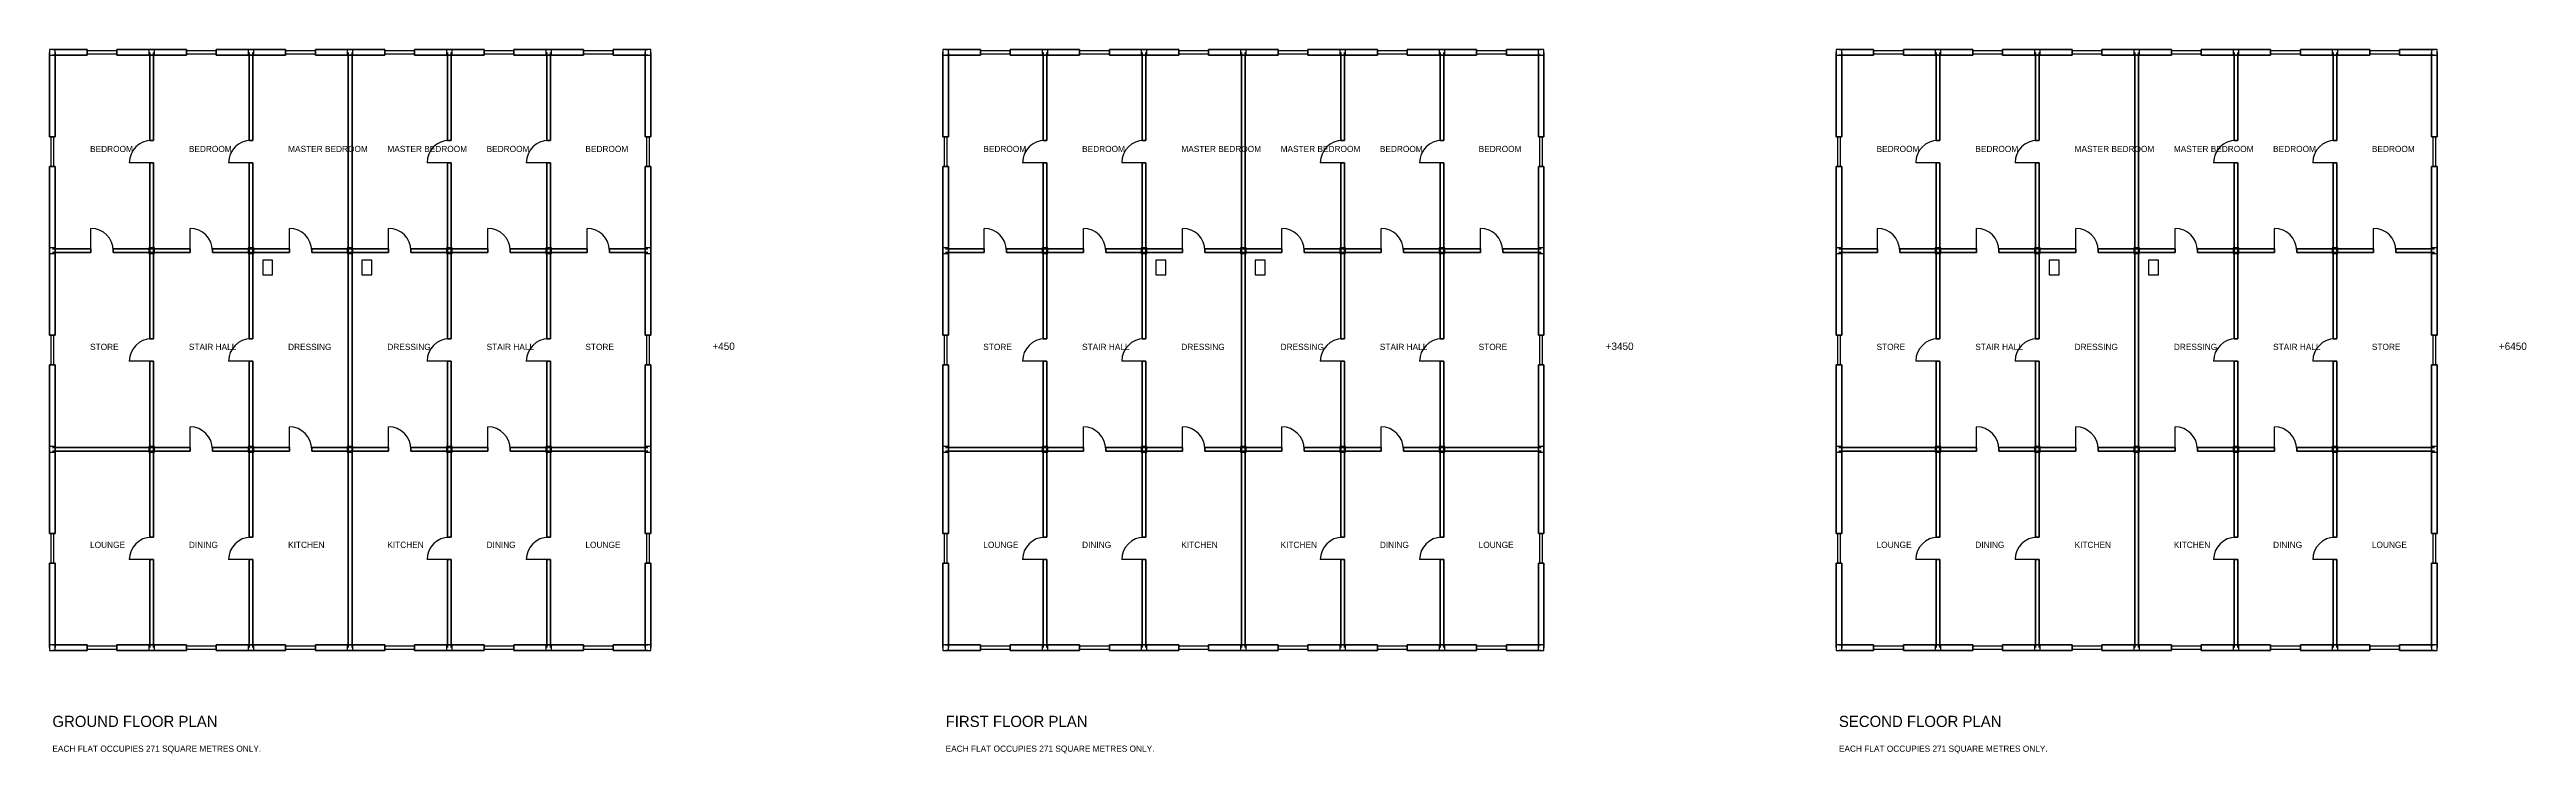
# Model space of a CAD drawing. Header units: metres. Extents: x 0 to 210, y -4 to 24.
# Drawn here: x -0.1 to 99.7, y -4.3 to 24.1 of the extents above; entities that cross this region are included whole.
import ezdxf

# ---------------------------------------------------------------- set-up
doc = ezdxf.new("R2010")
doc.units = ezdxf.units.M
for name, color, linetype in [('COLUMN', 5, 'CONTINUOUS'), ('DOOR', 3, 'CONTINUOUS'), ('SANITARY', 7, 'CONTINUOUS'), ('TEXT', 6, 'CONTINUOUS'), ('WALL', 4, 'CONTINUOUS'), ('WIND', 2, 'CONTINUOUS')]:
    doc.layers.add(name, color=color, linetype=linetype)

msp = doc.modelspace()

# ---------------------------------------------------------------- linework, layer by layer
at = {"layer": 'COLUMN'}
for points in [[(-0.115, 23.885), (0.115, 23.885), (0.115, 24.115), (-0.115, 24.115)], [(3.885, 23.885), (4.115, 23.885), (4.115, 24.115), (3.885, 24.115)], [(7.885, 23.885), (8.115, 23.885), (8.115, 24.115), (7.885, 24.115)], [(11.885, 23.885), (12.115, 23.885), (12.115, 24.115), (11.885, 24.115)], [(15.885, 23.885), (16.115, 23.885), (16.115, 24.115), (15.885, 24.115)], [(19.885, 23.885), (20.115, 23.885), (20.115, 24.115), (19.885, 24.115)], [(23.885, 23.885), (24.115, 23.885), (24.115, 24.115), (23.885, 24.115)], [(35.885, 23.885), (36.115, 23.885), (36.115, 24.115), (35.885, 24.115)], [(39.885, 23.885), (40.115, 23.885), (40.115, 24.115), (39.885, 24.115)], [(43.885, 23.885), (44.115, 23.885), (44.115, 24.115), (43.885, 24.115)], [(47.885, 23.885), (48.115, 23.885), (48.115, 24.115), (47.885, 24.115)], [(51.885, 23.885), (52.115, 23.885), (52.115, 24.115), (51.885, 24.115)], [(55.885, 23.885), (56.115, 23.885), (56.115, 24.115), (55.885, 24.115)], [(59.885, 23.885), (60.115, 23.885), (60.115, 24.115), (59.885, 24.115)], [(71.885, 23.885), (72.115, 23.885), (72.115, 24.115), (71.885, 24.115)], [(75.885, 23.885), (76.115, 23.885), (76.115, 24.115), (75.885, 24.115)], [(79.885, 23.885), (80.115, 23.885), (80.115, 24.115), (79.885, 24.115)], [(83.885, 23.885), (84.115, 23.885), (84.115, 24.115), (83.885, 24.115)], [(87.885, 23.885), (88.115, 23.885), (88.115, 24.115), (87.885, 24.115)], [(91.885, 23.885), (92.115, 23.885), (92.115, 24.115), (91.885, 24.115)], [(95.885, 23.885), (96.115, 23.885), (96.115, 24.115), (95.885, 24.115)], [(-0.115, 15.885), (0.115, 15.885), (0.115, 16.115), (-0.115, 16.115)], [(3.885, 15.885), (4.115, 15.885), (4.115, 16.115), (3.885, 16.115)], [(7.885, 15.885), (8.115, 15.885), (8.115, 16.115), (7.885, 16.115)], [(11.885, 15.885), (12.115, 15.885), (12.115, 16.115), (11.885, 16.115)], [(15.885, 15.885), (16.115, 15.885), (16.115, 16.115), (15.885, 16.115)], [(19.885, 15.885), (20.115, 15.885), (20.115, 16.115), (19.885, 16.115)], [(23.885, 15.885), (24.115, 15.885), (24.115, 16.115), (23.885, 16.115)], [(35.885, 15.885), (36.115, 15.885), (36.115, 16.115), (35.885, 16.115)], [(39.885, 15.885), (40.115, 15.885), (40.115, 16.115), (39.885, 16.115)], [(43.885, 15.885), (44.115, 15.885), (44.115, 16.115), (43.885, 16.115)], [(47.885, 15.885), (48.115, 15.885), (48.115, 16.115), (47.885, 16.115)], [(51.885, 15.885), (52.115, 15.885), (52.115, 16.115), (51.885, 16.115)], [(55.885, 15.885), (56.115, 15.885), (56.115, 16.115), (55.885, 16.115)], [(59.885, 15.885), (60.115, 15.885), (60.115, 16.115), (59.885, 16.115)], [(71.885, 15.885), (72.115, 15.885), (72.115, 16.115), (71.885, 16.115)], [(75.885, 15.885), (76.115, 15.885), (76.115, 16.115), (75.885, 16.115)], [(79.885, 15.885), (80.115, 15.885), (80.115, 16.115), (79.885, 16.115)], [(83.885, 15.885), (84.115, 15.885), (84.115, 16.115), (83.885, 16.115)], [(87.885, 15.885), (88.115, 15.885), (88.115, 16.115), (87.885, 16.115)], [(91.885, 15.885), (92.115, 15.885), (92.115, 16.115), (91.885, 16.115)], [(95.885, 15.885), (96.115, 15.885), (96.115, 16.115), (95.885, 16.115)], [(-0.115, 7.885), (0.115, 7.885), (0.115, 8.115), (-0.115, 8.115)], [(3.885, 7.885), (4.115, 7.885), (4.115, 8.115), (3.885, 8.115)], [(7.885, 7.885), (8.115, 7.885), (8.115, 8.115), (7.885, 8.115)], [(11.885, 7.885), (12.115, 7.885), (12.115, 8.115), (11.885, 8.115)], [(15.885, 7.885), (16.115, 7.885), (16.115, 8.115), (15.885, 8.115)], [(19.885, 7.885), (20.115, 7.885), (20.115, 8.115), (19.885, 8.115)], [(23.885, 7.885), (24.115, 7.885), (24.115, 8.115), (23.885, 8.115)], [(35.885, 7.885), (36.115, 7.885), (36.115, 8.115), (35.885, 8.115)], [(39.885, 7.885), (40.115, 7.885), (40.115, 8.115), (39.885, 8.115)], [(43.885, 7.885), (44.115, 7.885), (44.115, 8.115), (43.885, 8.115)], [(47.885, 7.885), (48.115, 7.885), (48.115, 8.115), (47.885, 8.115)], [(51.885, 7.885), (52.115, 7.885), (52.115, 8.115), (51.885, 8.115)], [(55.885, 7.885), (56.115, 7.885), (56.115, 8.115), (55.885, 8.115)], [(59.885, 7.885), (60.115, 7.885), (60.115, 8.115), (59.885, 8.115)], [(71.885, 7.885), (72.115, 7.885), (72.115, 8.115), (71.885, 8.115)], [(75.885, 7.885), (76.115, 7.885), (76.115, 8.115), (75.885, 8.115)], [(79.885, 7.885), (80.115, 7.885), (80.115, 8.115), (79.885, 8.115)], [(83.885, 7.885), (84.115, 7.885), (84.115, 8.115), (83.885, 8.115)], [(87.885, 7.885), (88.115, 7.885), (88.115, 8.115), (87.885, 8.115)], [(91.885, 7.885), (92.115, 7.885), (92.115, 8.115), (91.885, 8.115)], [(95.885, 7.885), (96.115, 7.885), (96.115, 8.115), (95.885, 8.115)], [(-0.115, -0.115), (0.115, -0.115), (0.115, 0.115), (-0.115, 0.115)], [(3.885, -0.115), (4.115, -0.115), (4.115, 0.115), (3.885, 0.115)], [(7.885, -0.115), (8.115, -0.115), (8.115, 0.115), (7.885, 0.115)], [(11.885, -0.115), (12.115, -0.115), (12.115, 0.115), (11.885, 0.115)], [(15.885, -0.115), (16.115, -0.115), (16.115, 0.115), (15.885, 0.115)], [(19.885, -0.115), (20.115, -0.115), (20.115, 0.115), (19.885, 0.115)], [(23.885, -0.115), (24.115, -0.115), (24.115, 0.115), (23.885, 0.115)], [(35.885, -0.115), (36.115, -0.115), (36.115, 0.115), (35.885, 0.115)], [(39.885, -0.115), (40.115, -0.115), (40.115, 0.115), (39.885, 0.115)], [(43.885, -0.115), (44.115, -0.115), (44.115, 0.115), (43.885, 0.115)], [(47.885, -0.115), (48.115, -0.115), (48.115, 0.115), (47.885, 0.115)], [(51.885, -0.115), (52.115, -0.115), (52.115, 0.115), (51.885, 0.115)], [(55.885, -0.115), (56.115, -0.115), (56.115, 0.115), (55.885, 0.115)], [(59.885, -0.115), (60.115, -0.115), (60.115, 0.115), (59.885, 0.115)], [(71.885, -0.115), (72.115, -0.115), (72.115, 0.115), (71.885, 0.115)], [(75.885, -0.115), (76.115, -0.115), (76.115, 0.115), (75.885, 0.115)], [(79.885, -0.115), (80.115, -0.115), (80.115, 0.115), (79.885, 0.115)], [(83.885, -0.115), (84.115, -0.115), (84.115, 0.115), (83.885, 0.115)], [(87.885, -0.115), (88.115, -0.115), (88.115, 0.115), (87.885, 0.115)], [(91.885, -0.115), (92.115, -0.115), (92.115, 0.115), (91.885, 0.115)], [(95.885, -0.115), (96.115, -0.115), (96.115, 0.115), (95.885, 0.115)]]:
    msp.add_lwpolyline(points, close=True, dxfattribs=at)
at = {"layer": 'DOOR'}
for p, q in [((4, 19.55), (3.1, 19.55)), ((8, 19.55), (7.1, 19.55)), ((16, 19.55), (15.1, 19.55)), ((20, 19.55), (19.1, 19.55)), ((40, 19.55), (39.1, 19.55)), ((44, 19.55), (43.1, 19.55)), ((52, 19.55), (51.1, 19.55)), ((56, 19.55), (55.1, 19.55)), ((76, 19.55), (75.1, 19.55)), ((80, 19.55), (79.1, 19.55)), ((88, 19.55), (87.1, 19.55)), ((92, 19.55), (91.1, 19.55)), ((1.55, 16), (1.55, 16.9)), ((5.55, 16), (5.55, 16.9)), ((9.55, 16), (9.55, 16.9)), ((13.55, 16), (13.55, 16.9)), ((17.55, 16), (17.55, 16.9)), ((21.55, 16), (21.55, 16.9)), ((37.55, 16), (37.55, 16.9)), ((41.55, 16), (41.55, 16.9)), ((45.55, 16), (45.55, 16.9)), ((49.55, 16), (49.55, 16.9)), ((53.55, 16), (53.55, 16.9)), ((57.55, 16), (57.55, 16.9)), ((73.55, 16), (73.55, 16.9)), ((77.55, 16), (77.55, 16.9)), ((81.55, 16), (81.55, 16.9)), ((85.55, 16), (85.55, 16.9)), ((89.55, 16), (89.55, 16.9)), ((93.55, 16), (93.55, 16.9)), ((4, 11.55), (3.1, 11.55)), ((8, 11.55), (7.1, 11.55)), ((16, 11.55), (15.1, 11.55)), ((20, 11.55), (19.1, 11.55)), ((40, 11.55), (39.1, 11.55)), ((44, 11.55), (43.1, 11.55)), ((52, 11.55), (51.1, 11.55)), ((56, 11.55), (55.1, 11.55)), ((76, 11.55), (75.1, 11.55)), ((80, 11.55), (79.1, 11.55)), ((88, 11.55), (87.1, 11.55)), ((92, 11.55), (91.1, 11.55)), ((5.55, 8), (5.55, 8.9)), ((9.55, 8), (9.55, 8.9)), ((13.55, 8), (13.55, 8.9)), ((17.55, 8), (17.55, 8.9)), ((41.55, 8), (41.55, 8.9)), ((45.55, 8), (45.55, 8.9)), ((49.55, 8), (49.55, 8.9)), ((53.55, 8), (53.55, 8.9)), ((77.55, 8), (77.55, 8.9)), ((81.55, 8), (81.55, 8.9)), ((85.55, 8), (85.55, 8.9)), ((89.55, 8), (89.55, 8.9)), ((4, 3.55), (3.1, 3.55)), ((8, 3.55), (7.1, 3.55)), ((16, 3.55), (15.1, 3.55)), ((20, 3.55), (19.1, 3.55)), ((40, 3.55), (39.1, 3.55)), ((44, 3.55), (43.1, 3.55)), ((52, 3.55), (51.1, 3.55)), ((56, 3.55), (55.1, 3.55)), ((76, 3.55), (75.1, 3.55)), ((80, 3.55), (79.1, 3.55)), ((88, 3.55), (87.1, 3.55)), ((92, 3.55), (91.1, 3.55))]:
    msp.add_line(p, q, dxfattribs=at)
for centre, start, end in [((4, 19.55), 90, 180), ((8, 19.55), 90, 180), ((16, 19.55), 90, 180), ((20, 19.55), 90, 180), ((40, 19.55), 90, 180), ((44, 19.55), 90, 180), ((52, 19.55), 90, 180), ((56, 19.55), 90, 180), ((76, 19.55), 90, 180), ((80, 19.55), 90, 180), ((88, 19.55), 90, 180), ((92, 19.55), 90, 180), ((1.55, 16), 0, 90), ((5.55, 16), 0, 90), ((9.55, 16), 0, 90), ((13.55, 16), 0, 90), ((17.55, 16), 0, 90), ((21.55, 16), 0, 90), ((37.55, 16), 0, 90), ((41.55, 16), 0, 90), ((45.55, 16), 0, 90), ((49.55, 16), 0, 90), ((53.55, 16), 0, 90), ((57.55, 16), 0, 90), ((73.55, 16), 0, 90), ((77.55, 16), 0, 90), ((81.55, 16), 0, 90), ((85.55, 16), 0, 90), ((89.55, 16), 0, 90), ((93.55, 16), 0, 90), ((4, 11.55), 90, 180), ((8, 11.55), 90, 180), ((16, 11.55), 90, 180), ((20, 11.55), 90, 180), ((40, 11.55), 90, 180), ((44, 11.55), 90, 180), ((52, 11.55), 90, 180), ((56, 11.55), 90, 180), ((76, 11.55), 90, 180), ((80, 11.55), 90, 180), ((88, 11.55), 90, 180), ((92, 11.55), 90, 180), ((5.55, 8), 0, 90), ((9.55, 8), 0, 90), ((13.55, 8), 0, 90), ((17.55, 8), 0, 90), ((41.55, 8), 0, 90), ((45.55, 8), 0, 90), ((49.55, 8), 0, 90), ((53.55, 8), 0, 90), ((77.55, 8), 0, 90), ((81.55, 8), 0, 90), ((85.55, 8), 0, 90), ((89.55, 8), 0, 90), ((4, 3.55), 90, 180), ((8, 3.55), 90, 180), ((16, 3.55), 90, 180), ((20, 3.55), 90, 180), ((40, 3.55), 90, 180), ((44, 3.55), 90, 180), ((52, 3.55), 90, 180), ((56, 3.55), 90, 180), ((76, 3.55), 90, 180), ((80, 3.55), 90, 180), ((88, 3.55), 90, 180), ((92, 3.55), 90, 180)]:
    msp.add_arc(centre, 0.9, start, end, dxfattribs=at)
at = {"layer": 'SANITARY'}
for points in [[(8.475, 15.025), (8.875, 15.025), (8.875, 15.625), (8.475, 15.625)], [(12.475, 15.025), (12.875, 15.025), (12.875, 15.625), (12.475, 15.625)], [(44.475, 15.025), (44.875, 15.025), (44.875, 15.625), (44.475, 15.625)], [(48.475, 15.025), (48.875, 15.025), (48.875, 15.625), (48.475, 15.625)], [(80.475, 15.025), (80.875, 15.025), (80.875, 15.625), (80.475, 15.625)], [(84.475, 15.025), (84.875, 15.025), (84.875, 15.625), (84.475, 15.625)]]:
    msp.add_lwpolyline(points, close=True, dxfattribs=at)
at = {"layer": 'WALL', "lineweight": 50}
for p, q in [((-0.1125, 20.6), (-0.1125, 24)), ((1.4, 24.1125), (0, 24.1125)), ((0.1125, 24), (0.1125, 20.6)), ((1.4, 23.8875), (1.4, 24.1125)), ((4, 24.1125), (2.6, 24.1125)), ((2.6, 23.8875), (2.6, 24.1125)), ((3.925, 20.45), (3.925, 24)), ((5.4, 24.1125), (4, 24.1125)), ((4.075, 24), (4.075, 20.45)), ((5.4, 23.8875), (5.4, 24.1125)), ((8, 24.1125), (6.6, 24.1125)), ((6.6, 23.8875), (6.6, 24.1125)), ((7.925, 20.45), (7.925, 24)), ((9.4, 24.1125), (8, 24.1125)), ((8.075, 24), (8.075, 20.45)), ((9.4, 23.8875), (9.4, 24.1125)), ((12, 24.1125), (10.6, 24.1125)), ((10.6, 23.8875), (10.6, 24.1125)), ((11.925, 16), (11.925, 24)), ((13.4, 24.1125), (12, 24.1125)), ((12.075, 24), (12.075, 16)), ((13.4, 23.8875), (13.4, 24.1125)), ((16, 24.1125), (14.6, 24.1125)), ((14.6, 23.8875), (14.6, 24.1125)), ((15.925, 20.45), (15.925, 24)), ((17.4, 24.1125), (16, 24.1125)), ((16.075, 24), (16.075, 20.45)), ((17.4, 23.8875), (17.4, 24.1125)), ((20, 24.1125), (18.6, 24.1125)), ((18.6, 23.8875), (18.6, 24.1125)), ((19.925, 20.45), (19.925, 24)), ((21.4, 24.1125), (20, 24.1125)), ((20.075, 24), (20.075, 20.45)), ((21.4, 23.8875), (21.4, 24.1125)), ((24, 24.1125), (22.6, 24.1125)), ((22.6, 23.8875), (22.6, 24.1125)), ((23.8875, 20.6), (23.8875, 24)), ((24.1125, 24), (24.1125, 20.6)), ((35.8875, 20.6), (35.8875, 24)), ((37.4, 24.1125), (36, 24.1125)), ((36.1125, 24), (36.1125, 20.6)), ((37.4, 23.8875), (37.4, 24.1125)), ((40, 24.1125), (38.6, 24.1125)), ((38.6, 23.8875), (38.6, 24.1125)), ((39.925, 20.45), (39.925, 24)), ((41.4, 24.1125), (40, 24.1125)), ((40.075, 24), (40.075, 20.45)), ((41.4, 23.8875), (41.4, 24.1125)), ((44, 24.1125), (42.6, 24.1125)), ((42.6, 23.8875), (42.6, 24.1125)), ((43.925, 20.45), (43.925, 24)), ((45.4, 24.1125), (44, 24.1125)), ((44.075, 24), (44.075, 20.45)), ((45.4, 23.8875), (45.4, 24.1125)), ((48, 24.1125), (46.6, 24.1125)), ((46.6, 23.8875), (46.6, 24.1125)), ((47.925, 16), (47.925, 24)), ((49.4, 24.1125), (48, 24.1125)), ((48.075, 24), (48.075, 16)), ((49.4, 23.8875), (49.4, 24.1125)), ((52, 24.1125), (50.6, 24.1125)), ((50.6, 23.8875), (50.6, 24.1125)), ((51.925, 20.45), (51.925, 24)), ((53.4, 24.1125), (52, 24.1125)), ((52.075, 24), (52.075, 20.45)), ((53.4, 23.8875), (53.4, 24.1125)), ((56, 24.1125), (54.6, 24.1125)), ((54.6, 23.8875), (54.6, 24.1125)), ((55.925, 20.45), (55.925, 24)), ((57.4, 24.1125), (56, 24.1125)), ((56.075, 24), (56.075, 20.45)), ((57.4, 23.8875), (57.4, 24.1125)), ((60, 24.1125), (58.6, 24.1125)), ((58.6, 23.8875), (58.6, 24.1125)), ((59.8875, 20.6), (59.8875, 24)), ((60.1125, 24), (60.1125, 20.6)), ((71.8875, 20.6), (71.8875, 24)), ((73.4, 24.1125), (72, 24.1125)), ((72.1125, 24), (72.1125, 20.6)), ((73.4, 23.8875), (73.4, 24.1125)), ((76, 24.1125), (74.6, 24.1125)), ((74.6, 23.8875), (74.6, 24.1125)), ((75.925, 20.45), (75.925, 24)), ((77.4, 24.1125), (76, 24.1125)), ((76.075, 24), (76.075, 20.45)), ((77.4, 23.8875), (77.4, 24.1125)), ((80, 24.1125), (78.6, 24.1125)), ((78.6, 23.8875), (78.6, 24.1125)), ((79.925, 20.45), (79.925, 24)), ((81.4, 24.1125), (80, 24.1125)), ((80.075, 24), (80.075, 20.45)), ((81.4, 23.8875), (81.4, 24.1125)), ((84, 24.1125), (82.6, 24.1125)), ((82.6, 23.8875), (82.6, 24.1125)), ((83.925, 16), (83.925, 24)), ((85.4, 24.1125), (84, 24.1125)), ((84.075, 24), (84.075, 16)), ((85.4, 23.8875), (85.4, 24.1125)), ((88, 24.1125), (86.6, 24.1125)), ((86.6, 23.8875), (86.6, 24.1125)), ((87.925, 20.45), (87.925, 24)), ((89.4, 24.1125), (88, 24.1125)), ((88.075, 24), (88.075, 20.45)), ((89.4, 23.8875), (89.4, 24.1125)), ((92, 24.1125), (90.6, 24.1125)), ((90.6, 23.8875), (90.6, 24.1125)), ((91.925, 20.45), (91.925, 24)), ((93.4, 24.1125), (92, 24.1125)), ((92.075, 24), (92.075, 20.45)), ((93.4, 23.8875), (93.4, 24.1125)), ((96, 24.1125), (94.6, 24.1125)), ((94.6, 23.8875), (94.6, 24.1125)), ((95.8875, 20.6), (95.8875, 24)), ((96.1125, 24), (96.1125, 20.6)), ((0, 23.8875), (1.4, 23.8875)), ((2.6, 23.8875), (4, 23.8875)), ((4, 23.8875), (5.4, 23.8875)), ((6.6, 23.8875), (8, 23.8875)), ((8, 23.8875), (9.4, 23.8875)), ((10.6, 23.8875), (12, 23.8875)), ((12, 23.8875), (13.4, 23.8875)), ((14.6, 23.8875), (16, 23.8875)), ((16, 23.8875), (17.4, 23.8875)), ((18.6, 23.8875), (20, 23.8875)), ((20, 23.8875), (21.4, 23.8875)), ((22.6, 23.8875), (24, 23.8875)), ((36, 23.8875), (37.4, 23.8875)), ((38.6, 23.8875), (40, 23.8875)), ((40, 23.8875), (41.4, 23.8875)), ((42.6, 23.8875), (44, 23.8875)), ((44, 23.8875), (45.4, 23.8875)), ((46.6, 23.8875), (48, 23.8875)), ((48, 23.8875), (49.4, 23.8875)), ((50.6, 23.8875), (52, 23.8875)), ((52, 23.8875), (53.4, 23.8875)), ((54.6, 23.8875), (56, 23.8875)), ((56, 23.8875), (57.4, 23.8875)), ((58.6, 23.8875), (60, 23.8875)), ((72, 23.8875), (73.4, 23.8875)), ((74.6, 23.8875), (76, 23.8875)), ((76, 23.8875), (77.4, 23.8875)), ((78.6, 23.8875), (80, 23.8875)), ((80, 23.8875), (81.4, 23.8875)), ((82.6, 23.8875), (84, 23.8875)), ((84, 23.8875), (85.4, 23.8875)), ((86.6, 23.8875), (88, 23.8875)), ((88, 23.8875), (89.4, 23.8875)), ((90.6, 23.8875), (92, 23.8875)), ((92, 23.8875), (93.4, 23.8875)), ((94.6, 23.8875), (96, 23.8875)), ((-0.1125, 20.6), (0.1125, 20.6)), ((3.925, 20.45), (4.075, 20.45)), ((7.925, 20.45), (8.075, 20.45)), ((15.925, 20.45), (16.075, 20.45)), ((19.925, 20.45), (20.075, 20.45)), ((23.8875, 20.6), (24.1125, 20.6)), ((35.8875, 20.6), (36.1125, 20.6)), ((39.925, 20.45), (40.075, 20.45)), ((43.925, 20.45), (44.075, 20.45)), ((51.925, 20.45), (52.075, 20.45)), ((55.925, 20.45), (56.075, 20.45)), ((59.8875, 20.6), (60.1125, 20.6)), ((71.8875, 20.6), (72.1125, 20.6)), ((75.925, 20.45), (76.075, 20.45)), ((79.925, 20.45), (80.075, 20.45)), ((87.925, 20.45), (88.075, 20.45)), ((91.925, 20.45), (92.075, 20.45)), ((95.8875, 20.6), (96.1125, 20.6)), ((-0.1125, 16), (-0.1125, 19.4)), ((-0.1125, 19.4), (0.1125, 19.4)), ((0.1125, 19.4), (0.1125, 16)), ((3.925, 16), (3.925, 19.55)), ((3.925, 19.55), (4.075, 19.55)), ((4.075, 19.55), (4.075, 16)), ((7.925, 16), (7.925, 19.55)), ((7.925, 19.55), (8.075, 19.55)), ((8.075, 19.55), (8.075, 16)), ((15.925, 16), (15.925, 19.55)), ((15.925, 19.55), (16.075, 19.55)), ((16.075, 19.55), (16.075, 16)), ((19.925, 16), (19.925, 19.55)), ((19.925, 19.55), (20.075, 19.55)), ((20.075, 19.55), (20.075, 16)), ((23.8875, 16), (23.8875, 19.4)), ((23.8875, 19.4), (24.1125, 19.4)), ((24.1125, 19.4), (24.1125, 16)), ((35.8875, 16), (35.8875, 19.4)), ((35.8875, 19.4), (36.1125, 19.4)), ((36.1125, 19.4), (36.1125, 16)), ((39.925, 16), (39.925, 19.55)), ((39.925, 19.55), (40.075, 19.55)), ((40.075, 19.55), (40.075, 16)), ((43.925, 16), (43.925, 19.55)), ((43.925, 19.55), (44.075, 19.55)), ((44.075, 19.55), (44.075, 16)), ((51.925, 16), (51.925, 19.55)), ((51.925, 19.55), (52.075, 19.55)), ((52.075, 19.55), (52.075, 16)), ((55.925, 16), (55.925, 19.55)), ((55.925, 19.55), (56.075, 19.55)), ((56.075, 19.55), (56.075, 16)), ((59.8875, 16), (59.8875, 19.4)), ((59.8875, 19.4), (60.1125, 19.4)), ((60.1125, 19.4), (60.1125, 16)), ((71.8875, 16), (71.8875, 19.4)), ((71.8875, 19.4), (72.1125, 19.4)), ((72.1125, 19.4), (72.1125, 16)), ((75.925, 16), (75.925, 19.55)), ((75.925, 19.55), (76.075, 19.55)), ((76.075, 19.55), (76.075, 16)), ((79.925, 16), (79.925, 19.55)), ((79.925, 19.55), (80.075, 19.55)), ((80.075, 19.55), (80.075, 16)), ((87.925, 16), (87.925, 19.55)), ((87.925, 19.55), (88.075, 19.55)), ((88.075, 19.55), (88.075, 16)), ((91.925, 16), (91.925, 19.55)), ((91.925, 19.55), (92.075, 19.55)), ((92.075, 19.55), (92.075, 16)), ((95.8875, 16), (95.8875, 19.4)), ((95.8875, 19.4), (96.1125, 19.4)), ((96.1125, 19.4), (96.1125, 16)), ((-0.1125, 12.6), (-0.1125, 16)), ((1.55, 16.075), (0, 16.075)), ((0.1125, 16), (0.1125, 12.6)), ((1.55, 15.925), (1.55, 16.075)), ((4, 16.075), (2.45, 16.075)), ((2.45, 15.925), (2.45, 16.075)), ((3.925, 12.45), (3.925, 16)), ((5.55, 16.075), (4, 16.075)), ((4.075, 16), (4.075, 12.45)), ((5.55, 15.925), (5.55, 16.075)), ((8, 16.075), (6.45, 16.075)), ((6.45, 15.925), (6.45, 16.075)), ((7.925, 12.45), (7.925, 16)), ((9.55, 16.075), (8, 16.075)), ((8.075, 16), (8.075, 12.45)), ((9.55, 15.925), (9.55, 16.075)), ((12, 16.075), (10.45, 16.075)), ((10.45, 15.925), (10.45, 16.075)), ((11.925, 8), (11.925, 16)), ((13.55, 16.075), (12, 16.075)), ((12.075, 16), (12.075, 8)), ((13.55, 15.925), (13.55, 16.075)), ((16, 16.075), (14.45, 16.075)), ((14.45, 15.925), (14.45, 16.075)), ((15.925, 12.45), (15.925, 16)), ((17.55, 16.075), (16, 16.075)), ((16.075, 16), (16.075, 12.45)), ((17.55, 15.925), (17.55, 16.075)), ((20, 16.075), (18.45, 16.075)), ((18.45, 15.925), (18.45, 16.075)), ((19.925, 12.45), (19.925, 16)), ((21.55, 16.075), (20, 16.075)), ((20.075, 16), (20.075, 12.45)), ((21.55, 15.925), (21.55, 16.075)), ((24, 16.075), (22.45, 16.075)), ((22.45, 15.925), (22.45, 16.075)), ((23.8875, 12.6), (23.8875, 16)), ((24.1125, 16), (24.1125, 12.6)), ((35.8875, 12.6), (35.8875, 16)), ((37.55, 16.075), (36, 16.075)), ((36.1125, 16), (36.1125, 12.6)), ((37.55, 15.925), (37.55, 16.075)), ((40, 16.075), (38.45, 16.075)), ((38.45, 15.925), (38.45, 16.075)), ((39.925, 12.45), (39.925, 16)), ((41.55, 16.075), (40, 16.075)), ((40.075, 16), (40.075, 12.45)), ((41.55, 15.925), (41.55, 16.075)), ((44, 16.075), (42.45, 16.075)), ((42.45, 15.925), (42.45, 16.075)), ((43.925, 12.45), (43.925, 16)), ((45.55, 16.075), (44, 16.075)), ((44.075, 16), (44.075, 12.45)), ((45.55, 15.925), (45.55, 16.075)), ((48, 16.075), (46.45, 16.075)), ((46.45, 15.925), (46.45, 16.075)), ((47.925, 8), (47.925, 16)), ((49.55, 16.075), (48, 16.075)), ((48.075, 16), (48.075, 8)), ((49.55, 15.925), (49.55, 16.075)), ((52, 16.075), (50.45, 16.075)), ((50.45, 15.925), (50.45, 16.075)), ((51.925, 12.45), (51.925, 16)), ((53.55, 16.075), (52, 16.075)), ((52.075, 16), (52.075, 12.45)), ((53.55, 15.925), (53.55, 16.075)), ((56, 16.075), (54.45, 16.075)), ((54.45, 15.925), (54.45, 16.075)), ((55.925, 12.45), (55.925, 16)), ((57.55, 16.075), (56, 16.075)), ((56.075, 16), (56.075, 12.45)), ((57.55, 15.925), (57.55, 16.075)), ((60, 16.075), (58.45, 16.075)), ((58.45, 15.925), (58.45, 16.075)), ((59.8875, 12.6), (59.8875, 16)), ((60.1125, 16), (60.1125, 12.6)), ((71.8875, 12.6), (71.8875, 16)), ((73.55, 16.075), (72, 16.075)), ((72.1125, 16), (72.1125, 12.6)), ((73.55, 15.925), (73.55, 16.075)), ((76, 16.075), (74.45, 16.075)), ((74.45, 15.925), (74.45, 16.075)), ((75.925, 12.45), (75.925, 16)), ((77.55, 16.075), (76, 16.075)), ((76.075, 16), (76.075, 12.45)), ((77.55, 15.925), (77.55, 16.075)), ((80, 16.075), (78.45, 16.075)), ((78.45, 15.925), (78.45, 16.075)), ((79.925, 12.45), (79.925, 16)), ((81.55, 16.075), (80, 16.075)), ((80.075, 16), (80.075, 12.45)), ((81.55, 15.925), (81.55, 16.075)), ((84, 16.075), (82.45, 16.075)), ((82.45, 15.925), (82.45, 16.075)), ((83.925, 8), (83.925, 16)), ((85.55, 16.075), (84, 16.075)), ((84.075, 16), (84.075, 8)), ((85.55, 15.925), (85.55, 16.075)), ((88, 16.075), (86.45, 16.075)), ((86.45, 15.925), (86.45, 16.075)), ((87.925, 12.45), (87.925, 16)), ((89.55, 16.075), (88, 16.075)), ((88.075, 16), (88.075, 12.45)), ((89.55, 15.925), (89.55, 16.075)), ((92, 16.075), (90.45, 16.075)), ((90.45, 15.925), (90.45, 16.075)), ((91.925, 12.45), (91.925, 16)), ((93.55, 16.075), (92, 16.075)), ((92.075, 16), (92.075, 12.45)), ((93.55, 15.925), (93.55, 16.075)), ((96, 16.075), (94.45, 16.075)), ((94.45, 15.925), (94.45, 16.075)), ((95.8875, 12.6), (95.8875, 16)), ((96.1125, 16), (96.1125, 12.6)), ((0, 15.925), (1.55, 15.925)), ((2.45, 15.925), (4, 15.925)), ((4, 15.925), (5.55, 15.925)), ((6.45, 15.925), (8, 15.925)), ((8, 15.925), (9.55, 15.925)), ((10.45, 15.925), (12, 15.925)), ((12, 15.925), (13.55, 15.925)), ((14.45, 15.925), (16, 15.925)), ((16, 15.925), (17.55, 15.925)), ((18.45, 15.925), (20, 15.925)), ((20, 15.925), (21.55, 15.925)), ((22.45, 15.925), (24, 15.925)), ((36, 15.925), (37.55, 15.925)), ((38.45, 15.925), (40, 15.925)), ((40, 15.925), (41.55, 15.925)), ((42.45, 15.925), (44, 15.925)), ((44, 15.925), (45.55, 15.925)), ((46.45, 15.925), (48, 15.925)), ((48, 15.925), (49.55, 15.925)), ((50.45, 15.925), (52, 15.925)), ((52, 15.925), (53.55, 15.925)), ((54.45, 15.925), (56, 15.925)), ((56, 15.925), (57.55, 15.925)), ((58.45, 15.925), (60, 15.925)), ((72, 15.925), (73.55, 15.925)), ((74.45, 15.925), (76, 15.925)), ((76, 15.925), (77.55, 15.925)), ((78.45, 15.925), (80, 15.925)), ((80, 15.925), (81.55, 15.925)), ((82.45, 15.925), (84, 15.925)), ((84, 15.925), (85.55, 15.925)), ((86.45, 15.925), (88, 15.925)), ((88, 15.925), (89.55, 15.925)), ((90.45, 15.925), (92, 15.925)), ((92, 15.925), (93.55, 15.925)), ((94.45, 15.925), (96, 15.925)), ((-0.1125, 12.6), (0.1125, 12.6)), ((3.925, 12.45), (4.075, 12.45)), ((7.925, 12.45), (8.075, 12.45)), ((15.925, 12.45), (16.075, 12.45)), ((19.925, 12.45), (20.075, 12.45)), ((23.8875, 12.6), (24.1125, 12.6)), ((35.8875, 12.6), (36.1125, 12.6)), ((39.925, 12.45), (40.075, 12.45)), ((43.925, 12.45), (44.075, 12.45)), ((51.925, 12.45), (52.075, 12.45)), ((55.925, 12.45), (56.075, 12.45)), ((59.8875, 12.6), (60.1125, 12.6)), ((71.8875, 12.6), (72.1125, 12.6)), ((75.925, 12.45), (76.075, 12.45)), ((79.925, 12.45), (80.075, 12.45)), ((87.925, 12.45), (88.075, 12.45)), ((91.925, 12.45), (92.075, 12.45)), ((95.8875, 12.6), (96.1125, 12.6)), ((-0.1125, 8), (-0.1125, 11.4)), ((-0.1125, 11.4), (0.1125, 11.4)), ((0.1125, 11.4), (0.1125, 8)), ((3.925, 8), (3.925, 11.55)), ((3.925, 11.55), (4.075, 11.55)), ((4.075, 11.55), (4.075, 8)), ((7.925, 8), (7.925, 11.55)), ((7.925, 11.55), (8.075, 11.55)), ((8.075, 11.55), (8.075, 8)), ((15.925, 8), (15.925, 11.55)), ((15.925, 11.55), (16.075, 11.55)), ((16.075, 11.55), (16.075, 8)), ((19.925, 8), (19.925, 11.55)), ((19.925, 11.55), (20.075, 11.55)), ((20.075, 11.55), (20.075, 8)), ((23.8875, 8), (23.8875, 11.4)), ((23.8875, 11.4), (24.1125, 11.4)), ((24.1125, 11.4), (24.1125, 8)), ((35.8875, 8), (35.8875, 11.4)), ((35.8875, 11.4), (36.1125, 11.4)), ((36.1125, 11.4), (36.1125, 8)), ((39.925, 8), (39.925, 11.55)), ((39.925, 11.55), (40.075, 11.55)), ((40.075, 11.55), (40.075, 8)), ((43.925, 8), (43.925, 11.55)), ((43.925, 11.55), (44.075, 11.55)), ((44.075, 11.55), (44.075, 8)), ((51.925, 8), (51.925, 11.55)), ((51.925, 11.55), (52.075, 11.55)), ((52.075, 11.55), (52.075, 8)), ((55.925, 8), (55.925, 11.55)), ((55.925, 11.55), (56.075, 11.55)), ((56.075, 11.55), (56.075, 8)), ((59.8875, 8), (59.8875, 11.4)), ((59.8875, 11.4), (60.1125, 11.4)), ((60.1125, 11.4), (60.1125, 8)), ((71.8875, 8), (71.8875, 11.4)), ((71.8875, 11.4), (72.1125, 11.4)), ((72.1125, 11.4), (72.1125, 8)), ((75.925, 8), (75.925, 11.55)), ((75.925, 11.55), (76.075, 11.55)), ((76.075, 11.55), (76.075, 8)), ((79.925, 8), (79.925, 11.55)), ((79.925, 11.55), (80.075, 11.55)), ((80.075, 11.55), (80.075, 8)), ((87.925, 8), (87.925, 11.55)), ((87.925, 11.55), (88.075, 11.55)), ((88.075, 11.55), (88.075, 8)), ((91.925, 8), (91.925, 11.55)), ((91.925, 11.55), (92.075, 11.55)), ((92.075, 11.55), (92.075, 8)), ((95.8875, 8), (95.8875, 11.4)), ((95.8875, 11.4), (96.1125, 11.4)), ((96.1125, 11.4), (96.1125, 8)), ((-0.1125, 4.6), (-0.1125, 8)), ((4, 8.075), (0, 8.075)), ((0.1125, 8), (0.1125, 4.6)), ((3.925, 4.45), (3.925, 8)), ((5.55, 8.075), (4, 8.075)), ((4.075, 8), (4.075, 4.45)), ((5.55, 7.925), (5.55, 8.075)), ((8, 8.075), (6.45, 8.075)), ((6.45, 7.925), (6.45, 8.075)), ((7.925, 4.45), (7.925, 8)), ((9.55, 8.075), (8, 8.075)), ((8.075, 8), (8.075, 4.45)), ((9.55, 7.925), (9.55, 8.075)), ((12, 8.075), (10.45, 8.075)), ((10.45, 7.925), (10.45, 8.075)), ((11.925, 0), (11.925, 8)), ((13.55, 8.075), (12, 8.075)), ((12.075, 8), (12.075, 0)), ((13.55, 7.925), (13.55, 8.075)), ((16, 8.075), (14.45, 8.075)), ((14.45, 7.925), (14.45, 8.075)), ((15.925, 4.45), (15.925, 8)), ((17.55, 8.075), (16, 8.075)), ((16.075, 8), (16.075, 4.45)), ((17.55, 7.925), (17.55, 8.075)), ((20, 8.075), (18.45, 8.075)), ((18.45, 7.925), (18.45, 8.075)), ((19.925, 4.45), (19.925, 8)), ((24, 8.075), (20, 8.075)), ((20.075, 8), (20.075, 4.45)), ((23.8875, 4.6), (23.8875, 8)), ((24.1125, 8), (24.1125, 4.6)), ((35.8875, 4.6), (35.8875, 8)), ((40, 8.075), (36, 8.075)), ((36.1125, 8), (36.1125, 4.6)), ((39.925, 4.45), (39.925, 8)), ((41.55, 8.075), (40, 8.075)), ((40.075, 8), (40.075, 4.45)), ((41.55, 7.925), (41.55, 8.075)), ((44, 8.075), (42.45, 8.075)), ((42.45, 7.925), (42.45, 8.075)), ((43.925, 4.45), (43.925, 8)), ((45.55, 8.075), (44, 8.075)), ((44.075, 8), (44.075, 4.45)), ((45.55, 7.925), (45.55, 8.075)), ((48, 8.075), (46.45, 8.075)), ((46.45, 7.925), (46.45, 8.075)), ((47.925, 0), (47.925, 8)), ((49.55, 8.075), (48, 8.075)), ((48.075, 8), (48.075, 0)), ((49.55, 7.925), (49.55, 8.075)), ((52, 8.075), (50.45, 8.075)), ((50.45, 7.925), (50.45, 8.075)), ((51.925, 4.45), (51.925, 8)), ((53.55, 8.075), (52, 8.075)), ((52.075, 8), (52.075, 4.45)), ((53.55, 7.925), (53.55, 8.075)), ((56, 8.075), (54.45, 8.075)), ((54.45, 7.925), (54.45, 8.075)), ((55.925, 4.45), (55.925, 8)), ((60, 8.075), (56, 8.075)), ((56.075, 8), (56.075, 4.45)), ((59.8875, 4.6), (59.8875, 8)), ((60.1125, 8), (60.1125, 4.6)), ((71.8875, 4.6), (71.8875, 8)), ((76, 8.075), (72, 8.075)), ((72.1125, 8), (72.1125, 4.6)), ((75.925, 4.45), (75.925, 8)), ((77.55, 8.075), (76, 8.075)), ((76.075, 8), (76.075, 4.45)), ((77.55, 7.925), (77.55, 8.075)), ((80, 8.075), (78.45, 8.075)), ((78.45, 7.925), (78.45, 8.075)), ((79.925, 4.45), (79.925, 8)), ((81.55, 8.075), (80, 8.075)), ((80.075, 8), (80.075, 4.45)), ((81.55, 7.925), (81.55, 8.075)), ((84, 8.075), (82.45, 8.075)), ((82.45, 7.925), (82.45, 8.075)), ((83.925, 0), (83.925, 8)), ((85.55, 8.075), (84, 8.075)), ((84.075, 8), (84.075, 0)), ((85.55, 7.925), (85.55, 8.075)), ((88, 8.075), (86.45, 8.075)), ((86.45, 7.925), (86.45, 8.075)), ((87.925, 4.45), (87.925, 8)), ((89.55, 8.075), (88, 8.075)), ((88.075, 8), (88.075, 4.45)), ((89.55, 7.925), (89.55, 8.075)), ((92, 8.075), (90.45, 8.075)), ((90.45, 7.925), (90.45, 8.075)), ((91.925, 4.45), (91.925, 8)), ((96, 8.075), (92, 8.075)), ((92.075, 8), (92.075, 4.45)), ((95.8875, 4.6), (95.8875, 8)), ((96.1125, 8), (96.1125, 4.6)), ((0, 7.925), (4, 7.925)), ((4, 7.925), (5.55, 7.925)), ((6.45, 7.925), (8, 7.925)), ((8, 7.925), (9.55, 7.925)), ((10.45, 7.925), (12, 7.925)), ((12, 7.925), (13.55, 7.925)), ((14.45, 7.925), (16, 7.925)), ((16, 7.925), (17.55, 7.925)), ((18.45, 7.925), (20, 7.925)), ((20, 7.925), (24, 7.925)), ((36, 7.925), (40, 7.925)), ((40, 7.925), (41.55, 7.925)), ((42.45, 7.925), (44, 7.925)), ((44, 7.925), (45.55, 7.925)), ((46.45, 7.925), (48, 7.925)), ((48, 7.925), (49.55, 7.925)), ((50.45, 7.925), (52, 7.925)), ((52, 7.925), (53.55, 7.925)), ((54.45, 7.925), (56, 7.925)), ((56, 7.925), (60, 7.925)), ((72, 7.925), (76, 7.925)), ((76, 7.925), (77.55, 7.925)), ((78.45, 7.925), (80, 7.925)), ((80, 7.925), (81.55, 7.925)), ((82.45, 7.925), (84, 7.925)), ((84, 7.925), (85.55, 7.925)), ((86.45, 7.925), (88, 7.925)), ((88, 7.925), (89.55, 7.925)), ((90.45, 7.925), (92, 7.925)), ((92, 7.925), (96, 7.925)), ((-0.1125, 4.6), (0.1125, 4.6)), ((3.925, 4.45), (4.075, 4.45)), ((7.925, 4.45), (8.075, 4.45)), ((15.925, 4.45), (16.075, 4.45)), ((19.925, 4.45), (20.075, 4.45)), ((23.8875, 4.6), (24.1125, 4.6)), ((35.8875, 4.6), (36.1125, 4.6)), ((39.925, 4.45), (40.075, 4.45)), ((43.925, 4.45), (44.075, 4.45)), ((51.925, 4.45), (52.075, 4.45)), ((55.925, 4.45), (56.075, 4.45)), ((59.8875, 4.6), (60.1125, 4.6)), ((71.8875, 4.6), (72.1125, 4.6)), ((75.925, 4.45), (76.075, 4.45)), ((79.925, 4.45), (80.075, 4.45)), ((87.925, 4.45), (88.075, 4.45)), ((91.925, 4.45), (92.075, 4.45)), ((95.8875, 4.6), (96.1125, 4.6)), ((-0.1125, 0), (-0.1125, 3.4)), ((-0.1125, 3.4), (0.1125, 3.4)), ((0.1125, 3.4), (0.1125, 0)), ((3.925, 0), (3.925, 3.55)), ((3.925, 3.55), (4.075, 3.55)), ((4.075, 3.55), (4.075, 0)), ((7.925, 0), (7.925, 3.55)), ((7.925, 3.55), (8.075, 3.55)), ((8.075, 3.55), (8.075, 0)), ((15.925, 0), (15.925, 3.55)), ((15.925, 3.55), (16.075, 3.55)), ((16.075, 3.55), (16.075, 0)), ((19.925, 0), (19.925, 3.55)), ((19.925, 3.55), (20.075, 3.55)), ((20.075, 3.55), (20.075, 0)), ((23.8875, 0), (23.8875, 3.4)), ((23.8875, 3.4), (24.1125, 3.4)), ((24.1125, 3.4), (24.1125, 0)), ((35.8875, 0), (35.8875, 3.4)), ((35.8875, 3.4), (36.1125, 3.4)), ((36.1125, 3.4), (36.1125, 0)), ((39.925, 0), (39.925, 3.55)), ((39.925, 3.55), (40.075, 3.55)), ((40.075, 3.55), (40.075, 0)), ((43.925, 0), (43.925, 3.55)), ((43.925, 3.55), (44.075, 3.55)), ((44.075, 3.55), (44.075, 0)), ((51.925, 0), (51.925, 3.55)), ((51.925, 3.55), (52.075, 3.55)), ((52.075, 3.55), (52.075, 0)), ((55.925, 0), (55.925, 3.55)), ((55.925, 3.55), (56.075, 3.55)), ((56.075, 3.55), (56.075, 0)), ((59.8875, 0), (59.8875, 3.4)), ((59.8875, 3.4), (60.1125, 3.4)), ((60.1125, 3.4), (60.1125, 0)), ((71.8875, 0), (71.8875, 3.4)), ((71.8875, 3.4), (72.1125, 3.4)), ((72.1125, 3.4), (72.1125, 0)), ((75.925, 0), (75.925, 3.55)), ((75.925, 3.55), (76.075, 3.55)), ((76.075, 3.55), (76.075, 0)), ((79.925, 0), (79.925, 3.55)), ((79.925, 3.55), (80.075, 3.55)), ((80.075, 3.55), (80.075, 0)), ((87.925, 0), (87.925, 3.55)), ((87.925, 3.55), (88.075, 3.55)), ((88.075, 3.55), (88.075, 0)), ((91.925, 0), (91.925, 3.55)), ((91.925, 3.55), (92.075, 3.55)), ((92.075, 3.55), (92.075, 0)), ((95.8875, 0), (95.8875, 3.4)), ((95.8875, 3.4), (96.1125, 3.4)), ((96.1125, 3.4), (96.1125, 0)), ((1.4, 0.1125), (0, 0.1125)), ((1.4, -0.1125), (1.4, 0.1125)), ((4, 0.1125), (2.6, 0.1125)), ((2.6, -0.1125), (2.6, 0.1125)), ((5.4, 0.1125), (4, 0.1125)), ((5.4, -0.1125), (5.4, 0.1125)), ((8, 0.1125), (6.6, 0.1125)), ((6.6, -0.1125), (6.6, 0.1125)), ((9.4, 0.1125), (8, 0.1125)), ((9.4, -0.1125), (9.4, 0.1125)), ((12, 0.1125), (10.6, 0.1125)), ((10.6, -0.1125), (10.6, 0.1125)), ((13.4, 0.1125), (12, 0.1125)), ((13.4, -0.1125), (13.4, 0.1125)), ((16, 0.1125), (14.6, 0.1125)), ((14.6, -0.1125), (14.6, 0.1125)), ((17.4, 0.1125), (16, 0.1125)), ((17.4, -0.1125), (17.4, 0.1125)), ((20, 0.1125), (18.6, 0.1125)), ((18.6, -0.1125), (18.6, 0.1125)), ((21.4, 0.1125), (20, 0.1125)), ((21.4, -0.1125), (21.4, 0.1125)), ((24, 0.1125), (22.6, 0.1125)), ((22.6, -0.1125), (22.6, 0.1125)), ((37.4, 0.1125), (36, 0.1125)), ((37.4, -0.1125), (37.4, 0.1125)), ((40, 0.1125), (38.6, 0.1125)), ((38.6, -0.1125), (38.6, 0.1125)), ((41.4, 0.1125), (40, 0.1125)), ((41.4, -0.1125), (41.4, 0.1125)), ((44, 0.1125), (42.6, 0.1125)), ((42.6, -0.1125), (42.6, 0.1125)), ((45.4, 0.1125), (44, 0.1125)), ((45.4, -0.1125), (45.4, 0.1125)), ((48, 0.1125), (46.6, 0.1125)), ((46.6, -0.1125), (46.6, 0.1125)), ((49.4, 0.1125), (48, 0.1125)), ((49.4, -0.1125), (49.4, 0.1125)), ((52, 0.1125), (50.6, 0.1125)), ((50.6, -0.1125), (50.6, 0.1125)), ((53.4, 0.1125), (52, 0.1125)), ((53.4, -0.1125), (53.4, 0.1125)), ((56, 0.1125), (54.6, 0.1125)), ((54.6, -0.1125), (54.6, 0.1125)), ((57.4, 0.1125), (56, 0.1125)), ((57.4, -0.1125), (57.4, 0.1125)), ((60, 0.1125), (58.6, 0.1125)), ((58.6, -0.1125), (58.6, 0.1125)), ((73.4, 0.1125), (72, 0.1125)), ((73.4, -0.1125), (73.4, 0.1125)), ((76, 0.1125), (74.6, 0.1125)), ((74.6, -0.1125), (74.6, 0.1125)), ((77.4, 0.1125), (76, 0.1125)), ((77.4, -0.1125), (77.4, 0.1125)), ((80, 0.1125), (78.6, 0.1125)), ((78.6, -0.1125), (78.6, 0.1125)), ((81.4, 0.1125), (80, 0.1125)), ((81.4, -0.1125), (81.4, 0.1125)), ((84, 0.1125), (82.6, 0.1125)), ((82.6, -0.1125), (82.6, 0.1125)), ((85.4, 0.1125), (84, 0.1125)), ((85.4, -0.1125), (85.4, 0.1125)), ((88, 0.1125), (86.6, 0.1125)), ((86.6, -0.1125), (86.6, 0.1125)), ((89.4, 0.1125), (88, 0.1125)), ((89.4, -0.1125), (89.4, 0.1125)), ((92, 0.1125), (90.6, 0.1125)), ((90.6, -0.1125), (90.6, 0.1125)), ((93.4, 0.1125), (92, 0.1125)), ((93.4, -0.1125), (93.4, 0.1125)), ((96, 0.1125), (94.6, 0.1125)), ((94.6, -0.1125), (94.6, 0.1125)), ((0, -0.1125), (1.4, -0.1125)), ((2.6, -0.1125), (4, -0.1125)), ((4, -0.1125), (5.4, -0.1125)), ((6.6, -0.1125), (8, -0.1125)), ((8, -0.1125), (9.4, -0.1125)), ((10.6, -0.1125), (12, -0.1125)), ((12, -0.1125), (13.4, -0.1125)), ((14.6, -0.1125), (16, -0.1125)), ((16, -0.1125), (17.4, -0.1125)), ((18.6, -0.1125), (20, -0.1125)), ((20, -0.1125), (21.4, -0.1125)), ((22.6, -0.1125), (24, -0.1125)), ((36, -0.1125), (37.4, -0.1125)), ((38.6, -0.1125), (40, -0.1125)), ((40, -0.1125), (41.4, -0.1125)), ((42.6, -0.1125), (44, -0.1125)), ((44, -0.1125), (45.4, -0.1125)), ((46.6, -0.1125), (48, -0.1125)), ((48, -0.1125), (49.4, -0.1125)), ((50.6, -0.1125), (52, -0.1125)), ((52, -0.1125), (53.4, -0.1125)), ((54.6, -0.1125), (56, -0.1125)), ((56, -0.1125), (57.4, -0.1125)), ((58.6, -0.1125), (60, -0.1125)), ((72, -0.1125), (73.4, -0.1125)), ((74.6, -0.1125), (76, -0.1125)), ((76, -0.1125), (77.4, -0.1125)), ((78.6, -0.1125), (80, -0.1125)), ((80, -0.1125), (81.4, -0.1125)), ((82.6, -0.1125), (84, -0.1125)), ((84, -0.1125), (85.4, -0.1125)), ((86.6, -0.1125), (88, -0.1125)), ((88, -0.1125), (89.4, -0.1125)), ((90.6, -0.1125), (92, -0.1125)), ((92, -0.1125), (93.4, -0.1125)), ((94.6, -0.1125), (96, -0.1125))]:
    msp.add_line(p, q, dxfattribs=at)
at = {"layer": 'WIND'}
for points in [[(1.4, 23.94), (2.6, 23.94), (2.6, 24.06), (1.4, 24.06)], [(5.4, 23.94), (6.6, 23.94), (6.6, 24.06), (5.4, 24.06)], [(9.4, 23.94), (10.6, 23.94), (10.6, 24.06), (9.4, 24.06)], [(13.4, 23.94), (14.6, 23.94), (14.6, 24.06), (13.4, 24.06)], [(17.4, 23.94), (18.6, 23.94), (18.6, 24.06), (17.4, 24.06)], [(21.4, 23.94), (22.6, 23.94), (22.6, 24.06), (21.4, 24.06)], [(37.4, 23.94), (38.6, 23.94), (38.6, 24.06), (37.4, 24.06)], [(41.4, 23.94), (42.6, 23.94), (42.6, 24.06), (41.4, 24.06)], [(45.4, 23.94), (46.6, 23.94), (46.6, 24.06), (45.4, 24.06)], [(49.4, 23.94), (50.6, 23.94), (50.6, 24.06), (49.4, 24.06)], [(53.4, 23.94), (54.6, 23.94), (54.6, 24.06), (53.4, 24.06)], [(57.4, 23.94), (58.6, 23.94), (58.6, 24.06), (57.4, 24.06)], [(73.4, 23.94), (74.6, 23.94), (74.6, 24.06), (73.4, 24.06)], [(77.4, 23.94), (78.6, 23.94), (78.6, 24.06), (77.4, 24.06)], [(81.4, 23.94), (82.6, 23.94), (82.6, 24.06), (81.4, 24.06)], [(85.4, 23.94), (86.6, 23.94), (86.6, 24.06), (85.4, 24.06)], [(89.4, 23.94), (90.6, 23.94), (90.6, 24.06), (89.4, 24.06)], [(93.4, 23.94), (94.6, 23.94), (94.6, 24.06), (93.4, 24.06)], [(-0.06, 19.4), (0.06, 19.4), (0.06, 20.6), (-0.06, 20.6)], [(23.94, 19.4), (24.06, 19.4), (24.06, 20.6), (23.94, 20.6)], [(35.94, 19.4), (36.06, 19.4), (36.06, 20.6), (35.94, 20.6)], [(59.94, 19.4), (60.06, 19.4), (60.06, 20.6), (59.94, 20.6)], [(71.94, 19.4), (72.06, 19.4), (72.06, 20.6), (71.94, 20.6)], [(95.94, 19.4), (96.06, 19.4), (96.06, 20.6), (95.94, 20.6)], [(-0.06, 11.4), (0.06, 11.4), (0.06, 12.6), (-0.06, 12.6)], [(23.94, 11.4), (24.06, 11.4), (24.06, 12.6), (23.94, 12.6)], [(35.94, 11.4), (36.06, 11.4), (36.06, 12.6), (35.94, 12.6)], [(59.94, 11.4), (60.06, 11.4), (60.06, 12.6), (59.94, 12.6)], [(71.94, 11.4), (72.06, 11.4), (72.06, 12.6), (71.94, 12.6)], [(95.94, 11.4), (96.06, 11.4), (96.06, 12.6), (95.94, 12.6)], [(-0.06, 3.4), (0.06, 3.4), (0.06, 4.6), (-0.06, 4.6)], [(23.94, 3.4), (24.06, 3.4), (24.06, 4.6), (23.94, 4.6)], [(35.94, 3.4), (36.06, 3.4), (36.06, 4.6), (35.94, 4.6)], [(59.94, 3.4), (60.06, 3.4), (60.06, 4.6), (59.94, 4.6)], [(71.94, 3.4), (72.06, 3.4), (72.06, 4.6), (71.94, 4.6)], [(95.94, 3.4), (96.06, 3.4), (96.06, 4.6), (95.94, 4.6)], [(1.4, -0.06), (2.6, -0.06), (2.6, 0.06), (1.4, 0.06)], [(5.4, -0.06), (6.6, -0.06), (6.6, 0.06), (5.4, 0.06)], [(9.4, -0.06), (10.6, -0.06), (10.6, 0.06), (9.4, 0.06)], [(13.4, -0.06), (14.6, -0.06), (14.6, 0.06), (13.4, 0.06)], [(17.4, -0.06), (18.6, -0.06), (18.6, 0.06), (17.4, 0.06)], [(21.4, -0.06), (22.6, -0.06), (22.6, 0.06), (21.4, 0.06)], [(37.4, -0.06), (38.6, -0.06), (38.6, 0.06), (37.4, 0.06)], [(41.4, -0.06), (42.6, -0.06), (42.6, 0.06), (41.4, 0.06)], [(45.4, -0.06), (46.6, -0.06), (46.6, 0.06), (45.4, 0.06)], [(49.4, -0.06), (50.6, -0.06), (50.6, 0.06), (49.4, 0.06)], [(53.4, -0.06), (54.6, -0.06), (54.6, 0.06), (53.4, 0.06)], [(57.4, -0.06), (58.6, -0.06), (58.6, 0.06), (57.4, 0.06)], [(73.4, -0.06), (74.6, -0.06), (74.6, 0.06), (73.4, 0.06)], [(77.4, -0.06), (78.6, -0.06), (78.6, 0.06), (77.4, 0.06)], [(81.4, -0.06), (82.6, -0.06), (82.6, 0.06), (81.4, 0.06)], [(85.4, -0.06), (86.6, -0.06), (86.6, 0.06), (85.4, 0.06)], [(89.4, -0.06), (90.6, -0.06), (90.6, 0.06), (89.4, 0.06)], [(93.4, -0.06), (94.6, -0.06), (94.6, 0.06), (93.4, 0.06)]]:
    msp.add_lwpolyline(points, close=True, dxfattribs=at)

# ---------------------------------------------------------------- texts
at = {"layer": 'TEXT'}
for s, height, p in [('BEDROOM', 0.25, (1.5188, 19.9812)), ('BEDROOM', 0.25, (5.5, 19.9812)), ('MASTER BEDROOM', 0.25, (9.5, 19.9812)), ('MASTER BEDROOM', 0.25, (13.5, 19.9812)), ('BEDROOM', 0.25, (17.5, 19.9812)), ('BEDROOM', 0.25, (21.4812, 19.9812)), ('BEDROOM', 0.25, (37.5188, 19.9812)), ('BEDROOM', 0.25, (41.5, 19.9812)), ('MASTER BEDROOM', 0.25, (45.5, 19.9812)), ('MASTER BEDROOM', 0.25, (49.5, 19.9812)), ('BEDROOM', 0.25, (53.5, 19.9812)), ('BEDROOM', 0.25, (57.4813, 19.9812)), ('BEDROOM', 0.25, (73.5187, 19.9812)), ('BEDROOM', 0.25, (77.5, 19.9812)), ('MASTER BEDROOM', 0.25, (81.5, 19.9812)), ('MASTER BEDROOM', 0.25, (85.5, 19.9812)), ('BEDROOM', 0.25, (89.5, 19.9812)), ('BEDROOM', 0.25, (93.4813, 19.9812)), ('STORE', 0.25, (1.5188, 12)), ('STAIR HALL', 0.25, (5.5, 12)), ('DRESSING', 0.25, (9.5, 12)), ('DRESSING', 0.25, (13.5, 12)), ('STAIR HALL', 0.25, (17.5, 12)), ('STORE', 0.25, (21.4812, 12)), ('+450', 0.3, (26.6, 12)), ('STORE', 0.25, (37.5188, 12)), ('STAIR HALL', 0.25, (41.5, 12)), ('DRESSING', 0.25, (45.5, 12)), ('DRESSING', 0.25, (49.5, 12)), ('STAIR HALL', 0.25, (53.5, 12)), ('STORE', 0.25, (57.4813, 12)), ('+3450', 0.3, (62.6, 12)), ('STORE', 0.25, (73.5187, 12)), ('STAIR HALL', 0.25, (77.5, 12)), ('DRESSING', 0.25, (81.5, 12)), ('DRESSING', 0.25, (85.5, 12)), ('STAIR HALL', 0.25, (89.5, 12)), ('STORE', 0.25, (93.4813, 12)), ('+6450', 0.3, (98.6, 12)), ('LOUNGE', 0.25, (1.5188, 4.0187)), ('DINING', 0.25, (5.5, 4.0187)), ('KITCHEN', 0.25, (9.5, 4.0187)), ('KITCHEN', 0.25, (13.5, 4.0187)), ('DINING', 0.25, (17.5, 4.0187)), ('LOUNGE', 0.25, (21.4812, 4.0187)), ('LOUNGE', 0.25, (37.5188, 4.0187)), ('DINING', 0.25, (41.5, 4.0187)), ('KITCHEN', 0.25, (45.5, 4.0187)), ('KITCHEN', 0.25, (49.5, 4.0187)), ('DINING', 0.25, (53.5, 4.0187)), ('LOUNGE', 0.25, (57.4813, 4.0187)), ('LOUNGE', 0.25, (73.5187, 4.0187)), ('DINING', 0.25, (77.5, 4.0187)), ('KITCHEN', 0.25, (81.5, 4.0187)), ('KITCHEN', 0.25, (85.5, 4.0187)), ('DINING', 0.25, (89.5, 4.0187)), ('LOUNGE', 0.25, (93.4813, 4.0187)), ('GROUND FLOOR PLAN', 0.45, (0, -3.2)), ('FIRST FLOOR PLAN', 0.45, (36, -3.2)), ('SECOND FLOOR PLAN', 0.45, (72, -3.2)), ('EACH FLAT OCCUPIES 271 SQUARE METRES ONLY.', 0.25, (0, -4.2)), ('EACH FLAT OCCUPIES 271 SQUARE METRES ONLY.', 0.25, (36, -4.2)), ('EACH FLAT OCCUPIES 271 SQUARE METRES ONLY.', 0.25, (72, -4.2))]:
    msp.add_text(s, height=height, dxfattribs=at).set_placement(p)

doc.saveas('drawing.dxf')
